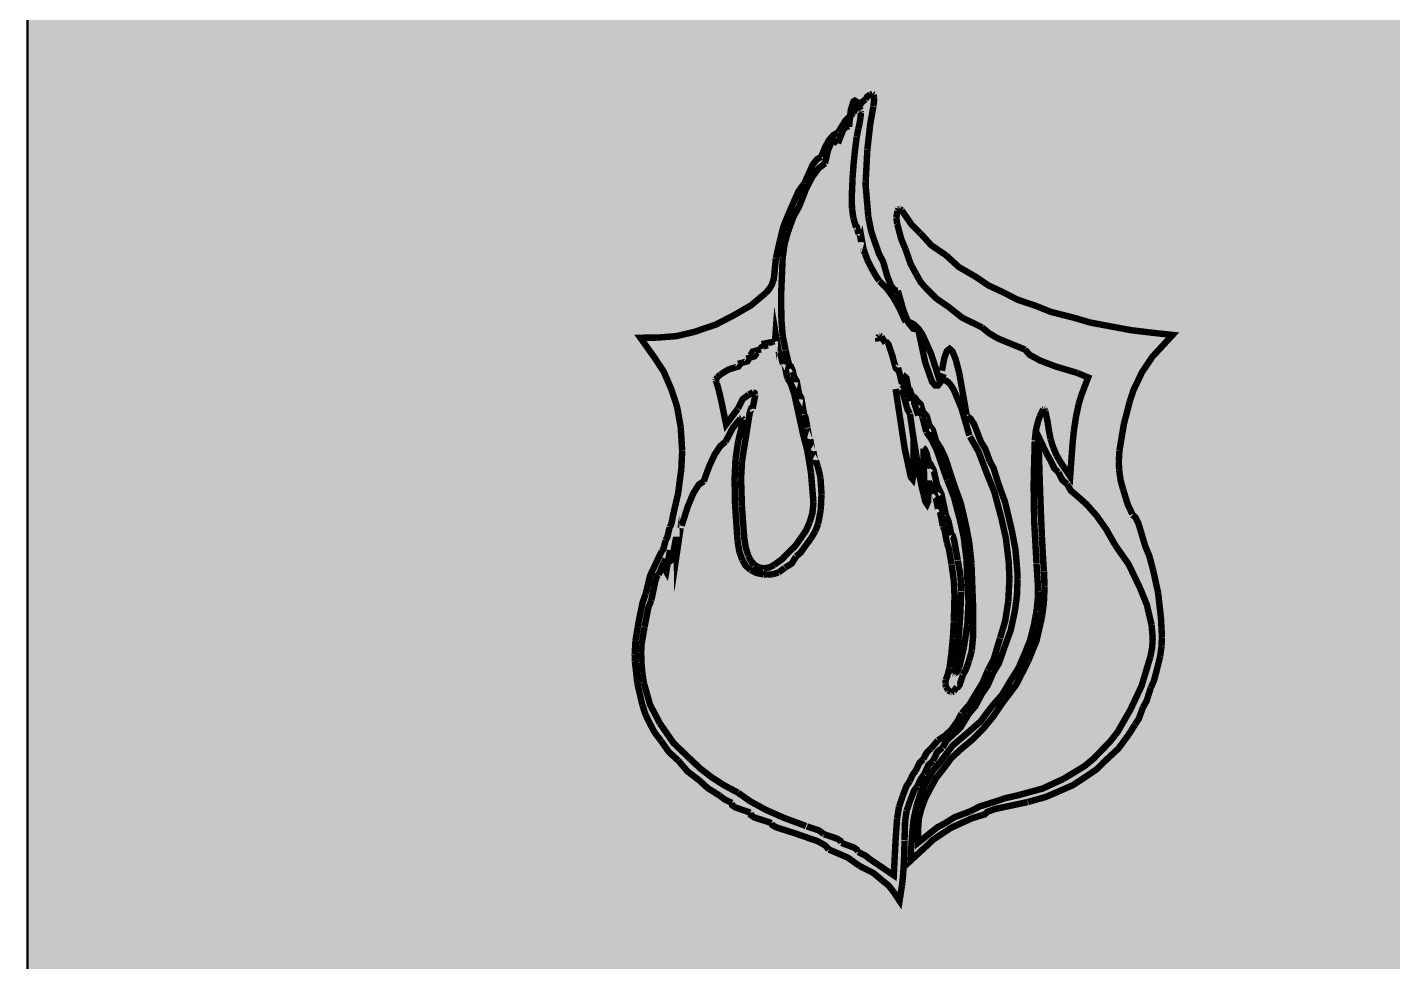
# Model space of a CAD drawing. Header units: centimetres. Extents: x -10 to 190, y -44 to 106.
# Drawn here: x -10.44 to 32.58, y 45.87 to 75.32 of the extents above; entities that cross this region are included whole.
import ezdxf

# ---------------------------------------------------------------- set-up
doc = ezdxf.new("R2010")
doc.units = ezdxf.units.CM
doc.header["$MEASUREMENT"] = 0
doc.layers.add('Дизайн', color=150, linetype='Continuous')

# ---------------------------------------------------------------- blocks, each defined once
blk = doc.blocks.new('РАМКА')
at = {"layer": 'Дизайн', "linetype": 'Continuous', "lineweight": 50}
blk.add_lwpolyline([(-10.436, 96.161), (-10.431, -33.71)], dxfattribs=at)

msp = doc.modelspace()

# ---------------------------------------------------------------- hatches: boundary and pattern name
at = {"layer": 'Дизайн', "linetype": 'Continuous', "lineweight": 100, "true_color": 0xc7c8ca}
h = msp.add_hatch(color=9, dxfattribs=at)
edge = h.paths.add_edge_path()
edge.add_arc((-0.436, 96.197), 10, 90, 180.5373)
edge = h.paths.add_edge_path()
edge.add_arc((179.562, 96.197), 10, 0, 90)
edge = h.paths.add_edge_path()
edge.add_arc((-0.436, -33.71), 9.995, 180, 270.0286)
edge = h.paths.add_edge_path()
edge.add_arc((179.563, -33.594), 10, 270.0286, 360)
edge = h.paths.add_edge_path()
edge.add_line((-0.436, 106.197), (179.562, 106.197))
edge = h.paths.add_edge_path()
edge.add_line((-10.436, 96.161), (-10.431, -33.71))
edge = h.paths.add_edge_path()
edge.add_line((179.568, -43.594), (-0.431, -43.705))
edge = h.paths.add_edge_path()
edge.add_line((189.562, 96.197), (189.563, -33.594))
edge = h.paths.add_edge_path()
edge.add_line((74.473, 3.245), (74.473, 7.745))
edge = h.paths.add_edge_path()
edge.add_line((72.973, 9.245), (63.973, 9.245))
edge = h.paths.add_edge_path()
edge.add_line((62.473, 7.745), (62.473, 3.245))
edge.add_line((62.473, 3.245), (62.473, -1.255))
edge = h.paths.add_edge_path()
edge.add_line((63.973, -2.755), (72.973, -2.755))
edge = h.paths.add_edge_path()
edge.add_line((74.473, -1.255), (74.473, 3.245))
edge = h.paths.add_edge_path()
edge.add_arc((63.973, 7.745), 1.5, 90, 180)
edge = h.paths.add_edge_path()
edge.add_arc((72.973, 7.745), 1.5, 0, 90)
edge = h.paths.add_edge_path()
edge.add_arc((63.973, -1.255), 1.5, 180, 270)
edge = h.paths.add_edge_path()
edge.add_arc((72.973, -1.255), 1.5, 270, 360)
edge = h.paths.add_edge_path()
edge.add_line((95.454, 3.253), (95.454, 7.753))
edge = h.paths.add_edge_path()
edge.add_line((93.954, 9.253), (84.954, 9.253))
edge = h.paths.add_edge_path()
edge.add_line((83.454, 7.753), (83.454, 3.253))
edge.add_line((83.454, 3.253), (83.454, -1.247))
edge = h.paths.add_edge_path()
edge.add_line((84.954, -2.747), (93.954, -2.747))
edge = h.paths.add_edge_path()
edge.add_line((95.454, -1.247), (95.454, 3.253))
edge = h.paths.add_edge_path()
edge.add_arc((84.954, 7.753), 1.5, 90, 180)
edge = h.paths.add_edge_path()
edge.add_arc((93.954, 7.753), 1.5, 0, 90)
edge = h.paths.add_edge_path()
edge.add_arc((84.954, -1.247), 1.5, 180, 270)
edge = h.paths.add_edge_path()
edge.add_arc((93.954, -1.247), 1.5, 270, 360)
edge = h.paths.add_edge_path()
edge.add_line((116.395, 3.222), (116.395, 7.722))
edge = h.paths.add_edge_path()
edge.add_line((114.895, 9.222), (105.895, 9.222))
edge = h.paths.add_edge_path()
edge.add_line((104.395, 7.722), (104.395, 3.222))
edge.add_line((104.395, 3.222), (104.395, -1.278))
edge = h.paths.add_edge_path()
edge.add_line((105.895, -2.778), (114.895, -2.778))
edge = h.paths.add_edge_path()
edge.add_line((116.395, -1.278), (116.395, 3.222))
edge = h.paths.add_edge_path()
edge.add_arc((105.895, 7.722), 1.5, 90, 180)
edge = h.paths.add_edge_path()
edge.add_arc((114.895, 7.722), 1.5, 0, 90)
edge = h.paths.add_edge_path()
edge.add_arc((105.895, -1.278), 1.5, 180, 270)
edge = h.paths.add_edge_path()
edge.add_arc((114.895, -1.278), 1.5, 270, 360)
h.paths.add_polyline_path([(105.872, -2.755), (114.872, -2.755)])
h = msp.add_hatch(color=9, dxfattribs=at)
h.paths.add_polyline_path([(-10.431, -33.71, 0.414416), (-0.429, -43.705), (179.57, -43.594, 0.414005), (189.563, -33.594), (189.562, 96.197, 0.414208), (179.562, 106.197), (-0.436, 106.197, 0.415269), (-10.436, 96.161)])
h.paths.add_polyline_path([(14.544, 91.445, -1), (17.544, 91.445, -1)], flags=16)
h.paths.add_polyline_path([(30.844, 91.445, -1), (33.844, 91.445, -1)], flags=16)
h.paths.add_polyline_path([(47.144, 91.445, -1), (50.144, 91.445, -1)], flags=16)
h.paths.add_polyline_path([(48.654, 74.545), (132.654, 74.545), (132.654, 30.545), (48.654, 30.545)], flags=16)
h.paths.add_polyline_path([(56.737, 63.963), (124.737, 63.963), (124.737, 45.963), (56.737, 45.963)], flags=0)
h.paths.add_polyline_path([(63.444, 91.445, -1), (66.444, 91.445, -1)], flags=16)
h.paths.add_polyline_path([(79.744, 91.445, -1), (82.744, 91.445, -1)], flags=16)
h.paths.add_polyline_path([(96.044, 91.445, -1), (99.044, 91.445, -1)], flags=16)
h.paths.add_polyline_path([(63.973, 9.245), (72.973, 9.245, -0.414214), (74.473, 7.745), (74.473, 3.245), (74.473, -1.255, -0.414214), (72.973, -2.755), (63.973, -2.755, -0.414214), (62.473, -1.255), (62.473, 3.245), (62.473, 7.745, -0.414214)], flags=16)
h.paths.add_polyline_path([(115.344, 91.445, -1), (112.344, 91.445, -1)], flags=16)
h.paths.add_polyline_path([(84.954, 9.253), (93.973, 9.245, -0.414214), (95.473, 7.745), (95.473, 3.245), (95.473, -1.255, -0.414214), (93.973, -2.755), (84.954, -2.747, -0.414214), (83.454, -1.247), (83.454, 3.253), (83.454, 7.753, -0.414214)], flags=16)
h.paths.add_polyline_path([(131.644, 91.445, -1), (128.644, 91.445, -1)], flags=16)
h.paths.add_polyline_path([(105.872, 9.245), (114.895, 9.222, -0.414214), (116.395, 7.722), (116.395, 3.222), (116.395, -1.278, -0.414214), (114.895, -2.778), (105.872, -2.755, -0.414214), (104.372, -1.255), (104.372, 3.245), (104.372, 7.745, -0.414214)], flags=16)
h.paths.add_polyline_path([(147.944, 91.445, -1), (144.944, 91.445, -1)], flags=16)
h.paths.add_polyline_path([(164.244, 91.445, -1), (161.244, 91.445, -1)], flags=16)
h.paths.add_polyline_path([(56.737, 63.963), (56.737, 45.963), (124.737, 45.963), (124.737, 63.963)], flags=0)
at = {"layer": 'Дизайн', "linetype": 'Continuous', "lineweight": 13, "ltscale": 5}
h = msp.add_hatch(dxfattribs=at)
h.set_pattern_fill('ANSI33', scale=10)
edge = h.paths.add_edge_path()
edge.add_arc((16.044, 91.445), 1.5, 0, 360)
edge = h.paths.add_edge_path()
edge.add_arc((32.344, 91.445), 1.5, 0, 360)
edge = h.paths.add_edge_path()
edge.add_arc((48.644, 91.445), 1.5, 0, 360)
edge = h.paths.add_edge_path()
edge.add_arc((64.944, 91.445), 1.5, 0, 360)
edge = h.paths.add_edge_path()
edge.add_arc((81.244, 91.445), 1.5, 0, 360)
edge = h.paths.add_edge_path()
edge.add_arc((97.544, 91.445), 1.5, 0, 360)
edge = h.paths.add_edge_path()
edge.add_arc((113.844, 91.445), 1.5, 0, 360)
edge = h.paths.add_edge_path()
edge.add_arc((130.144, 91.445), 1.5, 0, 360)
edge = h.paths.add_edge_path()
edge.add_arc((146.444, 91.445), 1.5, 0, 360)
edge = h.paths.add_edge_path()
edge.add_arc((162.744, 91.445), 1.5, 0, 360)
h.paths.add_polyline_path([(56.737, 63.963), (124.737, 63.963), (124.737, 45.963), (56.737, 45.963)])

# ---------------------------------------------------------------- linework, layer by layer
at = {"layer": 'Дизайн', "color": 1, "const_width": 0.203}
for points in [[(15.786, 72.85), (15.863, 72.965), (15.97, 73.043)], [(15.97, 73.043), (16.026, 73.138), (16.128, 73.196)], [(16.13, 73.198), (16.188, 73.221)], [(16.221, 73.196), (16.188, 73.221)], [(16.236, 73.106), (16.221, 73.195)], [(16.238, 73.047), (16.236, 73.106)], [(16.238, 73.047), (16.235, 72.979)], [(15.108, 72.009), (15.329, 72.367), (15.583, 72.619)], [(15.449, 72.183), (15.505, 72.71), (15.584, 72.972), (15.632, 73.004), (15.686, 72.971), (15.811, 72.707)], [(15.583, 72.619), (15.667, 72.771), (15.787, 72.852)], [(15.77, 72.648), (15.791, 72.659)], [(15.808, 72.651), (15.791, 72.659)], [(15.824, 72.612), (15.808, 72.651)], [(15.824, 72.61), (15.812, 72.475)], [(15.824, 72.612), (15.824, 72.609)], [(16.027, 71.465), (16.116, 72.26), (16.214, 72.816)], [(16.235, 72.979), (16.216, 72.827)], [(15.1, 71.662), (15.268, 72.088), (15.36, 72.181), (15.457, 72.196)], [(15.784, 72.305), (15.743, 72.124)], [(15.812, 72.475), (15.784, 72.306)], [(14.573, 71.236), (14.694, 71.54), (14.822, 71.767), (14.957, 71.92), (15.101, 72)], [(14.692, 71.027), (14.785, 71.434), (14.882, 71.672), (14.984, 71.743), (15.091, 71.649)], [(15.64, 71.467), (15.691, 71.86)], [(15.692, 71.867), (15.742, 72.12)], [(15.594, 71.022), (15.639, 71.467)], [(15.973, 70.446), (16.026, 71.46)], [(13.885, 69.684), (14.085, 70.2), (14.286, 70.595), (14.489, 70.872), (14.695, 71.032)], [(14.051, 70.416), (14.305, 70.989), (14.437, 71.153), (14.573, 71.236)], [(15.56, 70.576), (15.594, 71.022)], [(15.535, 69.979), (15.561, 70.578)], [(15.973, 70.446), (15.974, 70.31)], [(13.677, 69.747), (13.858, 70.15), (14.046, 70.409)], [(15.974, 70.311), (16.056, 69.347)], [(13.469, 69.258), (13.676, 69.745)], [(13.525, 68.872), (13.695, 69.336), (13.898, 69.706)], [(15.534, 69.885), (15.535, 69.988)], [(15.534, 69.885), (15.544, 69.606)], [(15.544, 69.605), (15.587, 69.301)], [(16.975, 69.531), (17.009, 69.587)], [(17.009, 69.587), (17.035, 69.598)], [(17.051, 69.595), (17.035, 69.598)], [(17.108, 69.548), (17.051, 69.595)], [(13.282, 68.647), (13.377, 69.025), (13.47, 69.26)], [(15.587, 69.301), (15.673, 69.007)], [(15.746, 68.806), (15.697, 69.026), (15.681, 69.049), (15.67, 69.013)], [(16.056, 69.345), (16.148, 68.886), (16.276, 68.508)], [(16.939, 69.313), (16.974, 69.531)], [(16.939, 69.313), (16.964, 69.129)], [(17.193, 69.426), (17.109, 69.547)], [(17.194, 69.425), (17.416, 69.103), (17.682, 68.839)], [(13.358, 68.056), (13.42, 68.495), (13.526, 68.872)], [(15.833, 68.556), (15.771, 68.865), (15.753, 68.883), (15.744, 68.809)], [(15.901, 68.35), (15.851, 68.625), (15.832, 68.556)], [(16.966, 69.123), (17.095, 68.639), (17.225, 68.329)], [(17.688, 68.834), (18.039, 68.449), (18.51, 68.127)], [(13.144, 68.037), (13.282, 68.647)], [(15.958, 68.17), (15.903, 68.345)], [(16.275, 68.509), (16.399, 68.161), (16.527, 67.924)], [(17.225, 68.328), (17.391, 67.856), (17.563, 67.538)], [(13.099, 67.57), (13.143, 68.033)], [(13.308, 66.861), (13.358, 68.053)], [(15.959, 68.167), (16.024, 67.994)], [(16.024, 67.994), (16.134, 67.769)], [(16.52, 67.938), (16.651, 67.481), (16.772, 67.176), (16.884, 67.021), (16.987, 67.016)], [(18.51, 68.127), (18.906, 67.763), (19.465, 67.438)], [(13.099, 67.569), (13.078, 67.379), (13.019, 67.205), (12.926, 67.052), (12.802, 66.923)], [(16.134, 67.769), (16.267, 67.531)], [(16.267, 67.532), (16.398, 67.327)], [(17.565, 67.534), (17.707, 67.283), (17.889, 67.078)], [(19.462, 67.44), (19.837, 67.183), (20.333, 66.951)], [(17.236, 66.026), (17.039, 66.461), (16.836, 66.819), (16.626, 67.103), (16.407, 67.315)], [(16.986, 67.018), (17.159, 66.402), (17.321, 66.003), (17.472, 65.819), (17.544, 65.807), (17.614, 65.849)], [(17.885, 67.082), (18.201, 66.769), (18.587, 66.503)], [(12.804, 66.925), (12.363, 66.555), (11.82, 66.242)], [(13.308, 66.861), (13.319, 66.079)], [(20.335, 66.949), (20.754, 66.734), (21.356, 66.529)], [(11.821, 66.242), (11.262, 65.951), (10.567, 65.715)], [(13.233, 65.094), (13.135, 65.672), (13.117, 65.423)], [(18.583, 66.506), (19.005, 66.17), (19.645, 65.855)], [(21.356, 66.529), (21.808, 66.347), (22.538, 66.162)], [(22.538, 66.162), (23.043, 66.013), (23.817, 65.867)], [(10.568, 65.715), (10.008, 65.583), (9.379, 65.535)], [(13.319, 66.085), (13.36, 65.594)], [(18.309, 64.167), (18.034, 65.03), (17.766, 65.623), (17.634, 65.82), (17.503, 65.95), (17.373, 66.014), (17.244, 66.013)], [(17.618, 65.842), (17.85, 64.754), (18.062, 64.152), (18.16, 64.032), (18.254, 64.033), (18.344, 64.154), (18.428, 64.395)], [(19.643, 65.856), (19.852, 65.681), (20.146, 65.507), (20.997, 65.159)], [(23.815, 65.868), (24.334, 65.77), (25.038, 65.686)], [(9.379, 65.535), (8.873, 65.533), (9.304, 64.931)], [(12.676, 65.169), (12.666, 65.203), (12.697, 65.236), (12.889, 65.302)], [(12.893, 65.304), (12.798, 65.327), (12.793, 65.351), (13.055, 65.402)], [(13.061, 65.405), (13.097, 65.418)], [(13.097, 65.418), (13.1, 65.418)], [(13.124, 65.401), (13.1, 65.418)], [(13.36, 65.594), (13.449, 65.144)], [(16.362, 65.542), (16.383, 65.419)], [(16.362, 65.542), (16.402, 65.591)], [(16.402, 65.591), (16.416, 65.593)], [(16.466, 65.568), (16.416, 65.593)], [(16.599, 65.359), (16.467, 65.567)], [(16.833, 64.907), (16.703, 65.302), (16.645, 65.378), (16.591, 65.373)], [(25.205, 65.148), (25.642, 65.621), (25.03, 65.687)], [(9.857, 63.893), (9.612, 64.464), (9.304, 64.931)], [(12.214, 64.872), (12.272, 64.83), (12.247, 64.789), (11.95, 64.708)], [(12.461, 65.031), (12.499, 64.988), (12.47, 64.947), (12.211, 64.871)], [(12.439, 65.017), (12.391, 65.058), (12.413, 65.096), (12.672, 65.167)], [(13.366, 64.7), (13.291, 65.018), (13.238, 65.081)], [(13.504, 64.256), (13.411, 64.726), (13.382, 64.777), (13.364, 64.705)], [(13.451, 65.138), (13.54, 64.753), (13.618, 64.563)], [(16.822, 64.928), (16.919, 64.581), (16.959, 64.543), (16.994, 64.594)], [(19.154, 63.104), (18.92, 64.423), (18.813, 64.838), (18.712, 65.092), (18.618, 65.183), (18.531, 65.114), (18.449, 64.883), (18.374, 64.492)], [(20.991, 65.162), (21.142, 64.993), (21.467, 64.814), (21.967, 64.624), (22.643, 64.423)], [(24.835, 64.676), (25.007, 64.938), (25.207, 65.149)], [(11.399, 64.376), (11.523, 64.454)], [(11.687, 64.549), (11.519, 64.452)], [(11.949, 64.707), (11.995, 64.666), (11.965, 64.625), (11.676, 64.542)], [(13.751, 64.13), (13.672, 64.503), (13.643, 64.569), (13.621, 64.555)], [(16.996, 64.589), (17.102, 64.148), (17.143, 64.131), (17.176, 64.249)], [(24.535, 64.142), (24.677, 64.444), (24.835, 64.676)], [(11.246, 64.192), (11.252, 64.218)], [(11.246, 64.192), (11.254, 64.164)], [(11.252, 64.217), (11.306, 64.293)], [(11.286, 64.091), (11.254, 64.163)], [(11.339, 63.902), (11.285, 64.094)], [(11.306, 64.293), (11.399, 64.376)], [(13.997, 62.507), (13.725, 63.754), (13.607, 64.102), (13.502, 64.264)], [(13.904, 63.596), (13.801, 64.157), (13.768, 64.22), (13.749, 64.138)], [(17.398, 63.539), (17.254, 64.266), (17.228, 64.288), (17.205, 64.245), (17.171, 63.968)], [(17.176, 64.25), (17.275, 63.84), (17.315, 63.823), (17.348, 63.932)], [(19.241, 62.451), (18.989, 63.318), (18.75, 63.891), (18.636, 64.068), (18.525, 64.172), (18.416, 64.204), (18.31, 64.165)], [(22.647, 64.421), (22.981, 64.28), (22.771, 63.728)], [(24.293, 63.523), (24.408, 63.878), (24.535, 64.142)], [(10.146, 62.71), (10.033, 63.352), (9.857, 63.893)], [(11.393, 63.681), (11.339, 63.902)], [(11.449, 63.424), (11.393, 63.683)], [(11.949, 63.301), (12.098, 63.598), (12.287, 63.737)], [(12.291, 63.741), (12.428, 63.809)], [(12.495, 63.726), (12.41, 63.299)], [(12.428, 63.809), (12.429, 63.809)], [(12.496, 63.742), (12.477, 63.789), (12.429, 63.809)], [(12.496, 63.742), (12.495, 63.731)], [(14.031, 63.124), (13.943, 63.639), (13.917, 63.688), (13.904, 63.597)], [(16.917, 63.918), (17.203, 62.037), (17.393, 61.148), (17.452, 61.076), (17.486, 61.251), (17.484, 62.344)], [(17.111, 63.911), (17.153, 63.953)], [(17.111, 63.911), (17.112, 63.901)], [(17.113, 63.898), (17.194, 63.622)], [(17.191, 63.93), (17.153, 63.953)], [(17.195, 63.618), (17.288, 63.278), (17.367, 63.135)], [(17.35, 63.93), (17.425, 63.715), (17.496, 63.672)], [(17.633, 63.423), (17.56, 63.601), (17.489, 63.684)], [(22.683, 63.441), (22.771, 63.728)], [(11.942, 63.291), (11.576, 62.802), (11.448, 63.429)], [(12.174, 62.244), (12.318, 63.15), (12.37, 63.318), (12.391, 63.33), (12.408, 63.293)], [(17.631, 63.08), (17.504, 63.472), (17.448, 63.547), (17.396, 63.542)], [(17.815, 63.066), (17.712, 63.422), (17.669, 63.468), (17.631, 63.426)], [(17.883, 62.562), (17.736, 63.129), (17.681, 63.177), (17.637, 63.069)], [(18.01, 62.668), (17.898, 63.064), (17.853, 63.114), (17.815, 63.067)], [(21.458, 63.056), (21.516, 63.189)], [(21.515, 63.189), (21.567, 63.276)], [(21.567, 63.276), (21.585, 63.285)], [(21.6, 63.279), (21.585, 63.285)], [(21.628, 63.229), (21.6, 63.279)], [(21.668, 63.062), (21.628, 63.229)], [(22.601, 63.049), (22.683, 63.44)], [(24.108, 62.815), (24.293, 63.523)], [(10.192, 61.968), (10.146, 62.71)], [(11.561, 62.26), (11.784, 62.687), (12.027, 62.984)], [(11.959, 62.282), (12.117, 62.94)], [(12.026, 62.982), (12.068, 63.004)], [(12.119, 62.953), (12.068, 63.004)], [(12.119, 62.953), (12.117, 62.939)], [(14.138, 62.693), (14.078, 63.022), (14.035, 63.111)], [(17.37, 63.128), (17.609, 61.471), (17.759, 60.736), (17.782, 60.697), (17.8, 60.715), (17.819, 60.924), (17.791, 62.035)], [(18.193, 62.275), (18.09, 62.622), (18.048, 62.682), (18.011, 62.667)], [(19.606, 62.251), (19.387, 62.814), (19.281, 62.976), (19.178, 63.061)], [(21.301, 62.294), (21.334, 62.609), (21.401, 62.883)], [(21.469, 60.688), (21.414, 62.426), (21.665, 61.899)], [(21.401, 62.883), (21.458, 63.056)], [(21.708, 62.859), (21.668, 63.062)], [(21.744, 62.624), (21.707, 62.86)], [(22.533, 62.609), (22.601, 63.05)], [(23.968, 61.975), (24.108, 62.816)], [(11.873, 61.711), (11.959, 62.283)], [(14.249, 61.285), (14.13, 61.999), (13.992, 62.525)], [(14.142, 62.677), (14.197, 62.333), (14.214, 62.29), (14.225, 62.333)], [(14.225, 62.332), (14.288, 61.98), (14.309, 61.924), (14.324, 61.95)], [(17.483, 62.346), (17.699, 61.03), (17.851, 60.373), (17.904, 60.293), (17.94, 60.377), (17.965, 61.04)], [(18.538, 61.058), (18.206, 62.009), (18.044, 62.334), (17.884, 62.56)], [(18.78, 60.839), (18.483, 61.739), (18.337, 62.051), (18.194, 62.273)], [(19.78, 61.284), (19.527, 61.949), (19.259, 62.417)], [(21.743, 62.628), (21.796, 62.351)], [(21.796, 62.351), (21.88, 62.079)], [(22.488, 62.162), (22.533, 62.609)], [(10.192, 61.968), (10.166, 61.406)], [(10.87, 61.007), (11.046, 61.489), (11.219, 61.858), (11.391, 62.115), (11.562, 62.263)], [(12.077, 61.638), (12.174, 62.247)], [(14.324, 61.952), (14.376, 61.662), (14.392, 61.629), (14.402, 61.67)], [(18.019, 61.415), (17.886, 61.909), (17.83, 62.027), (17.781, 62.059)], [(19.881, 61.651), (19.74, 62.035), (19.602, 62.258)], [(21.268, 61.105), (21.3, 62.267)], [(21.665, 61.899), (21.807, 61.644)], [(21.88, 62.079), (21.99, 61.822)], [(22.489, 62.169), (22.416, 61.162), (22.119, 61.6)], [(23.947, 61.625), (23.968, 61.974)], [(11.843, 61.091), (11.873, 61.711)], [(12.049, 61.124), (12.077, 61.639)], [(14.404, 61.663), (14.46, 61.494)], [(14.549, 61.13), (14.461, 61.493)], [(18.272, 60.668), (18.117, 61.352), (18.061, 61.461), (18.019, 61.414)], [(20.137, 60.986), (20.003, 61.423), (19.88, 61.652)], [(21.804, 61.648), (21.919, 61.412), (22.044, 61.291)], [(21.99, 61.822), (22.12, 61.599)], [(23.947, 61.625), (23.96, 61.352)], [(10.166, 61.408), (10.065, 60.631), (9.915, 59.983)], [(10.174, 59.604), (10.362, 60.196), (10.541, 60.627), (10.711, 60.899), (10.874, 61.014)], [(11.843, 61.064), (11.843, 61.099)], [(11.843, 61.064), (11.859, 60.266)], [(12.049, 61.124), (12.049, 61.074)], [(12.049, 61.068), (12.074, 60.227)], [(14.326, 60.359), (14.249, 61.284)], [(14.58, 60.635), (14.549, 61.127)], [(18.937, 59.816), (18.751, 60.522), (18.54, 61.054)], [(20.252, 59.832), (20.029, 60.666), (19.78, 61.284)], [(20.576, 59.469), (20.367, 60.347), (20.136, 60.987)], [(21.266, 60.766), (21.268, 61.105)], [(22.044, 61.291), (22.17, 61.049), (22.318, 60.921)], [(23.96, 61.352), (24.008, 61.024), (24.085, 60.746)], [(14.581, 60.583), (14.558, 60.112)], [(14.581, 60.583), (14.58, 60.635)], [(18.111, 60.618), (17.989, 60.975)], [(18.253, 60.143), (18.168, 60.562), (18.137, 60.631), (18.115, 60.606)], [(18.503, 59.935), (18.361, 60.603), (18.309, 60.711), (18.272, 60.668)], [(19.127, 59.648), (18.967, 60.326), (18.779, 60.844)], [(21.266, 60.766), (21.282, 59.749)], [(21.468, 60.726), (21.496, 59.945)], [(22.317, 60.921), (22.441, 60.71), (22.594, 60.581)], [(23.835, 58.995), (23.555, 59.488), (23.256, 59.915), (22.935, 60.28), (22.589, 60.587)], [(24.086, 60.744), (24.229, 60.28), (24.374, 59.973)], [(11.859, 60.266), (11.936, 59.134)], [(12.074, 60.227), (12.148, 59.219)], [(14.327, 60.337), (14.296, 60.008), (14.208, 59.716)], [(14.327, 60.337), (14.326, 60.358)], [(18.404, 59.592), (18.312, 60.07), (18.278, 60.158), (18.252, 60.144)], [(9.915, 59.985), (9.847, 59.647), (9.798, 59.562)], [(10.142, 59.535), (10.021, 58.716), (10.011, 59.26)], [(14.208, 59.716), (14.092, 59.455), (13.947, 59.242)], [(14.558, 60.112), (14.478, 59.675)], [(18.679, 59.312), (18.583, 59.75), (18.505, 59.93)], [(19.145, 58.595), (19.06, 59.265), (18.937, 59.815)], [(20.479, 58.477), (20.39, 59.215), (20.251, 59.835)], [(21.282, 59.747), (21.355, 58.424)], [(21.496, 59.944), (21.525, 59.276)], [(24.785, 58.953), (24.568, 59.676), (24.471, 59.87), (24.382, 59.953)], [(9.797, 59.56), (9.725, 59.251), (9.669, 59.147)], [(14.391, 59.449), (14.244, 59.198)], [(14.478, 59.675), (14.391, 59.449)], [(18.532, 59.077), (18.457, 59.481), (18.404, 59.591)], [(18.874, 58.522), (18.76, 59.152), (18.715, 59.289), (18.681, 59.305)], [(19.306, 58.423), (19.235, 59.092), (19.127, 59.648)], [(20.753, 58.148), (20.693, 58.855), (20.576, 59.469)], [(21.525, 59.271), (21.564, 58.527)], [(9.669, 59.147), (9.603, 58.883), (9.553, 58.816)], [(9.808, 58.839), (9.691, 58.159), (9.662, 58.21), (9.653, 58.521)], [(10.004, 59.246), (9.867, 58.541), (9.845, 58.522), (9.828, 58.565), (9.809, 58.84)], [(11.936, 59.131), (11.99, 58.808), (12.085, 58.531)], [(12.146, 59.231), (12.193, 58.93), (12.27, 58.674)], [(13.947, 59.242), (13.757, 58.974), (13.534, 58.757)], [(14.043, 58.931), (13.926, 58.762), (13.782, 58.639)], [(14.243, 59.198), (14.043, 58.93)], [(18.678, 58.391), (18.597, 58.874), (18.532, 59.077)], [(24.615, 57.65), (24.254, 58.399), (23.835, 58.995)], [(25.031, 58.202), (24.909, 58.656), (24.782, 58.961)], [(9.289, 58.262), (9.48, 58.666)], [(9.45, 58.061), (9.61, 58.441)], [(9.554, 58.816), (9.479, 58.664)], [(9.673, 58.562), (9.612, 58.444)], [(12.085, 58.531), (12.191, 58.35), (12.346, 58.214)], [(12.27, 58.673), (12.351, 58.507), (12.469, 58.376)], [(13.534, 58.757), (13.335, 58.551), (13.091, 58.375)], [(13.777, 58.634), (13.646, 58.419), (13.433, 58.288)], [(18.961, 58.015), (18.877, 58.507)], [(19.212, 57.196), (19.145, 58.597)], [(19.363, 56.911), (19.306, 58.424)], [(20.502, 57.927), (20.479, 58.478)], [(21.395, 57.777), (21.356, 58.412)], [(21.561, 58.571), (21.589, 58.171)], [(9.045, 57.466), (9.178, 58.025), (9.29, 58.267)], [(9.219, 57.257), (9.353, 57.892), (9.407, 58.037), (9.452, 58.067)], [(12.347, 58.214), (12.535, 58.119), (12.758, 58.075)], [(12.469, 58.376), (12.601, 58.295), (12.762, 58.266)], [(12.759, 58.075), (12.887, 58.07)], [(13.09, 58.374), (12.94, 58.294), (12.762, 58.266)], [(13.039, 58.077), (12.887, 58.07)], [(13.227, 58.134), (13.038, 58.077)], [(13.425, 58.28), (13.227, 58.134)], [(18.751, 57.873), (18.68, 58.381)], [(18.983, 57.614), (18.961, 58.015)], [(20.759, 57.905), (20.753, 58.147)], [(21.609, 57.693), (21.59, 58.163)], [(25.185, 57.497), (25.032, 58.2)], [(18.771, 57.413), (18.751, 57.873)], [(18.983, 57.614), (18.982, 57.536)], [(20.502, 57.927), (20.465, 57.223)], [(20.759, 57.905), (20.738, 57.398), (20.678, 56.941)], [(21.4, 57.546), (21.395, 57.779)], [(21.4, 57.546), (21.395, 57.322)], [(21.609, 57.693), (21.587, 57.179), (21.525, 56.716)], [(24.98, 56.484), (24.831, 57.119), (24.615, 57.649)], [(8.827, 56.616), (8.942, 57.178), (9.045, 57.466)], [(9.008, 56.423), (9.126, 57.032), (9.218, 57.255)], [(18.771, 57.369), (18.751, 56.6)], [(18.771, 57.413), (18.771, 57.358)], [(18.981, 57.522), (18.952, 56.769)], [(19.212, 57.174), (19.176, 56.498)], [(19.212, 57.196), (19.212, 57.171)], [(20.465, 57.224), (20.367, 56.601), (20.209, 56.072)], [(21.396, 57.323), (21.356, 56.921)], [(25.275, 56.716), (25.185, 57.499)], [(18.952, 56.769), (18.92, 56.289)], [(19.363, 56.924), (19.353, 56.062)], [(20.678, 56.941), (20.543, 56.316), (20.355, 55.8)], [(21.525, 56.716), (21.352, 55.973), (21.098, 55.352)], [(21.356, 56.919), (21.273, 56.473)], [(25.302, 56.196), (25.275, 56.717)], [(8.72, 55.98), (8.828, 56.621)], [(8.913, 55.869), (9.006, 56.415)], [(18.751, 56.593), (18.72, 56.058)], [(18.92, 56.29), (18.878, 55.829)], [(19.176, 56.498), (19.068, 55.781)], [(21.272, 56.472), (21.149, 55.988), (20.994, 55.602)], [(25.017, 56.069), (24.98, 56.484)], [(8.696, 55.55), (8.72, 55.98)], [(8.901, 55.621), (8.914, 55.871)], [(18.719, 56.057), (18.672, 55.559)], [(18.878, 55.829), (18.831, 55.43)], [(19.353, 56.08), (19.316, 55.672)], [(20.205, 56.062), (20.007, 55.401), (19.824, 55.055)], [(25.017, 56.069), (24.997, 55.754), (24.941, 55.472)], [(25.303, 56.086), (25.294, 55.815)], [(25.303, 56.086), (25.302, 56.198)], [(8.696, 55.55), (8.702, 55.345)], [(8.901, 55.617), (8.901, 55.621)], [(8.901, 55.62), (8.91, 55.29)], [(18.672, 55.559), (18.617, 55.137)], [(18.831, 55.429), (18.789, 55.228)], [(19.068, 55.782), (18.92, 55.133)], [(19.316, 55.672), (19.226, 55.344)], [(20.354, 55.798), (20.171, 55.272), (19.996, 54.985)], [(20.994, 55.602), (20.789, 55.125), (20.557, 54.758)], [(24.941, 55.472), (24.665, 54.557), (24.317, 53.817)], [(25.249, 55.484), (25.164, 55.136)], [(25.294, 55.816), (25.249, 55.484)], [(8.702, 55.344), (8.779, 54.645)], [(8.91, 55.29), (8.939, 54.957)], [(18.616, 55.134), (18.561, 54.93)], [(18.746, 55.006), (18.758, 55.102)], [(18.746, 54.999), (18.746, 55.006)], [(18.746, 54.999), (18.753, 54.952)], [(18.758, 55.102), (18.789, 55.228)], [(18.922, 55.14), (18.868, 55.025), (18.776, 54.943)], [(19.225, 55.341), (19.132, 55.078), (19.038, 54.911)], [(19.822, 55.051), (19.654, 54.652), (19.465, 54.345)], [(19.997, 54.987), (19.819, 54.579), (19.632, 54.304)], [(21.098, 55.352), (20.719, 54.604), (20.264, 53.997)], [(25.164, 55.138), (25.055, 54.723), (24.955, 54.503)], [(8.779, 54.645), (8.935, 53.973)], [(8.939, 54.956), (8.983, 54.665)], [(8.983, 54.665), (9.179, 53.97), (9.485, 53.387)], [(18.482, 54.636), (18.498, 54.749)], [(18.482, 54.636), (18.482, 54.627)], [(18.482, 54.627), (18.506, 54.527)], [(18.499, 54.75), (18.562, 54.931)], [(18.846, 54.529), (18.746, 54.389)], [(18.753, 54.952), (18.768, 54.941)], [(18.777, 54.943), (18.768, 54.941)], [(19.034, 54.904), (18.934, 54.592), (18.89, 54.533), (18.851, 54.537)], [(20.558, 54.759), (20.273, 54.285), (19.948, 53.914)], [(18.506, 54.527), (18.573, 54.423)], [(18.573, 54.423), (18.663, 54.365)], [(18.663, 54.365), (18.685, 54.362)], [(18.746, 54.389), (18.685, 54.362)], [(19.465, 54.345), (19.248, 53.983), (19.001, 53.697)], [(19.632, 54.304), (19.431, 53.927), (19.21, 53.662)], [(24.955, 54.503), (24.824, 54.087), (24.702, 53.865)], [(8.936, 53.971), (9.038, 53.654), (9.159, 53.404)], [(18.994, 53.689), (18.842, 53.41), (18.669, 53.178), (18.472, 52.99), (18.249, 52.844)], [(20.265, 53.998), (19.982, 53.582), (19.675, 53.208), (19.341, 52.871), (18.977, 52.568)], [(19.95, 53.916), (19.586, 53.433), (19.148, 53.051)], [(24.317, 53.817), (23.913, 53.111), (23.673, 52.806), (23.407, 52.532)], [(24.703, 53.867), (24.579, 53.526), (24.461, 53.346)], [(9.159, 53.404), (9.324, 53.092), (9.517, 52.841)], [(9.485, 53.386), (9.916, 52.764), (10.445, 52.255)], [(19.21, 53.662), (18.963, 53.25), (18.675, 52.976)], [(24.458, 53.341), (24.251, 53.013)], [(9.519, 52.838), (9.771, 52.48), (10.071, 52.204)], [(18.03, 52.585), (18.246, 52.841)], [(18.347, 52.195), (18.709, 52.677), (19.151, 53.054)], [(18.393, 52.615), (18.528, 52.844), (18.687, 52.99)], [(24.251, 53.013), (23.936, 52.586), (23.564, 52.24)], [(17.789, 52.252), (17.901, 52.465), (18.029, 52.584)], [(18.096, 52.198), (18.233, 52.484), (18.391, 52.612)], [(18.418, 51.943), (18.675, 52.289), (18.979, 52.569)], [(23.407, 52.532), (23.153, 52.269), (22.87, 52.032), (22.212, 51.634)], [(10.071, 52.204), (10.358, 51.868), (10.72, 51.592)], [(10.446, 52.254), (10.765, 51.955), (11.12, 51.68), (11.514, 51.428), (11.948, 51.196)], [(17.548, 51.884), (17.664, 52.124), (17.789, 52.253)], [(17.815, 51.771), (17.95, 52.067), (18.096, 52.198)], [(17.852, 51.474), (18.079, 51.872), (18.348, 52.195)], [(23.564, 52.24), (23.246, 51.929), (22.857, 51.664)], [(10.72, 51.592), (11.005, 51.332), (11.372, 51.104)], [(17.142, 51.098), (17.254, 51.394), (17.364, 51.56)], [(17.364, 51.561), (17.455, 51.761), (17.549, 51.886)], [(17.607, 51.41), (17.708, 51.628), (17.813, 51.767)], [(17.989, 51.287), (18.189, 51.653), (18.418, 51.944)], [(22.212, 51.633), (21.544, 51.323), (20.742, 51.106)], [(22.857, 51.664), (22.5, 51.431), (22.051, 51.233)], [(11.372, 51.104), (11.525, 50.984), (11.759, 50.872)], [(11.953, 51.193), (12.339, 50.922), (12.823, 50.657), (13.408, 50.398), (14.096, 50.144)], [(17.025, 50.754), (17.141, 51.095)], [(17.373, 50.937), (17.492, 51.25), (17.605, 51.407)], [(17.567, 50.744), (17.689, 51.144), (17.852, 51.473)], [(17.717, 50.651), (17.842, 51.006), (17.99, 51.287)], [(20.075, 50.92), (20.366, 51.021), (20.748, 51.107)], [(22.05, 51.232), (21.637, 51.057), (21.085, 50.902)], [(11.75, 50.877), (11.764, 50.805), (11.867, 50.73), (12.342, 50.565)], [(16.961, 50.364), (17.025, 50.755)], [(17.263, 50.622), (17.373, 50.937)], [(17.436, 49.891), (17.483, 50.35), (17.567, 50.744)], [(19.262, 50.604), (19.56, 50.759), (20.075, 50.92)], [(19.74, 50.516), (19.805, 50.591), (20.049, 50.68), (21.074, 50.899)], [(12.341, 50.565), (12.354, 50.493), (12.469, 50.414), (13.01, 50.236)], [(13.008, 50.237), (13.034, 50.174), (13.149, 50.105), (13.645, 49.946)], [(16.915, 49.692), (16.961, 50.362)], [(17.197, 49.699), (17.214, 50.283)], [(17.214, 50.279), (17.263, 50.622)], [(17.626, 50.072), (17.65, 50.377), (17.717, 50.65)], [(18.025, 49.94), (18.237, 50.106), (18.5, 50.247)], [(18.404, 49.916), (18.66, 50.086), (18.983, 50.234)], [(18.497, 50.246), (18.776, 50.423), (19.262, 50.604)], [(18.982, 50.234), (19.313, 50.385), (19.77, 50.525)], [(14.814, 49.405), (14.696, 49.533), (14.459, 49.667), (13.623, 49.956)], [(14.655, 49.89), (14.501, 50.004), (14.121, 50.133)], [(15.207, 49.613), (15.182, 49.675), (15.083, 49.742), (14.659, 49.888)], [(17.436, 49.893), (17.386, 49.05), (17.862, 49.489)], [(18.026, 49.941), (17.626, 49.619), (17.626, 50.072)], [(17.864, 49.49), (18.104, 49.718), (18.403, 49.915)], [(15.78, 48.887), (15.412, 49.148), (14.817, 49.403)], [(15.732, 49.329), (15.7, 49.396), (15.602, 49.466), (15.208, 49.613)], [(16.916, 49.7), (16.859, 48.591), (16.11, 49.096)], [(17.197, 49.682), (17.189, 49.299)], [(16.114, 49.093), (15.963, 49.214), (15.735, 49.327)], [(17.189, 49.3), (17.169, 48.865)], [(16.502, 48.425), (16.214, 48.664), (15.781, 48.886)], [(17.169, 48.866), (17.144, 48.505)], [(16.851, 48.07), (16.698, 48.266), (16.506, 48.423)], [(16.851, 48.07), (17.041, 47.786), (17.115, 48.26)], [(17.144, 48.506), (17.116, 48.263)]]:
    msp.add_lwpolyline(points, dxfattribs=at)

# ---------------------------------------------------------------- block references
at = {"layer": 'Дизайн', "lineweight": 100}
msp.add_blockref('РАМКА', (0, 0), dxfattribs=at)

doc.saveas('drawing.dxf')
